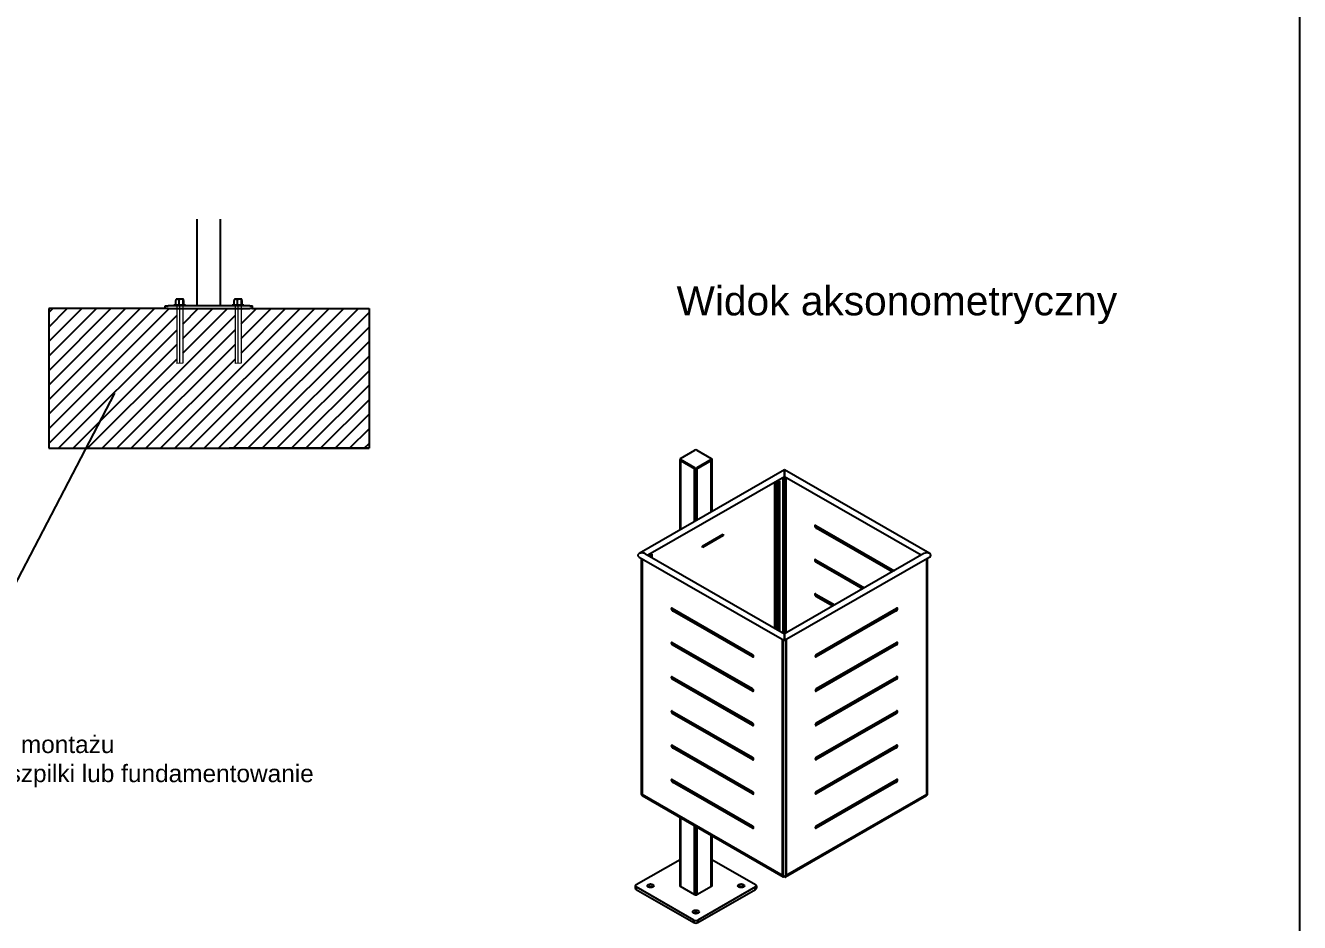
# Model space of a CAD drawing. Header units: millimetres. Extents: x 22206 to 32563, y 11815 to 17262.
# Drawn here: x 30375 to 32563, y 12676 to 14217 of the extents above; entities that cross this region are included whole.
import ezdxf
from ezdxf import colors
from ezdxf.entities.mleader import LeaderData, LeaderLine
from ezdxf.math import Vec2, Vec3

# ---------------------------------------------------------------- set-up
doc = ezdxf.new("R2010")
doc.units = ezdxf.units.MM
doc.header["$LTSCALE"] = 3
for name, color, linetype, lineweight in [('Krawędzie widoczneARTUR', 7, 'Continuous', 50), ('stal', 7, 'Continuous', 20), ('Widoczne krawędzie styczneARTUR', 7, 'Continuous', 35)]:
    doc.layers.add(name, color=color, linetype=linetype, lineweight=lineweight)
doc.styles.get("Standard").update_dxf_attribs({"font": 'arial.ttf'})

msp = doc.modelspace()

# ---------------------------------------------------------------- hatches: boundary and pattern name
h = msp.add_hatch()
h.set_pattern_fill('JIS_WOOD', color=0, scale=25)
h.set_pattern_definition([(45, (30355.507, 13015.155), (-12.5, 12.5), [])])
h.paths.add_polyline_path([(30634.4, 13731), (30619.7, 13731), (30614.7, 13731), (30414.7, 13731), (30414.7, 13491), (30964.7, 13491), (30964.7, 13731), (30764.7, 13731), (30759.7, 13731), (30744.9, 13731), (30744.9, 13637), (30734.6, 13636.9), (30734.6, 13731), (30644.7, 13731), (30644.7, 13637), (30634.4, 13636.9)])

# ---------------------------------------------------------------- linework, layer by layer
for p, q in [((30614.7, 13731), (30414.7, 13731)), ((30414.7, 13731), (30414.7, 13491)), ((30764.7, 13731), (30964.7, 13731)), ((30964.7, 13731), (30964.7, 13491)), ((30414.7, 13491), (30964.7, 13491)), ((30964.7, 13491), (30724.7, 13491))]:
    msp.add_line(p, q)
msp.add_lwpolyline([(28548.9, 17262), (32563, 17262), (32563, 11814.5), (28548.9, 11814.5)], close=True)
at = {"layer": 'Krawędzie widoczneARTUR', "lineweight": 25}
for p, q in [((30669.7, 13736), (30669.7, 13884.5)), ((30709.7, 13736), (30709.7, 13884.5)), ((30632.6, 13737.7), (30632.6, 13744.7)), ((30633.9, 13747.2), (30633.4, 13747.2)), ((30645.9, 13747.2), (30633.9, 13747.2)), ((30638.5, 13737.7), (30638.5, 13744.7)), ((30645.5, 13737.7), (30645.5, 13744.7)), ((30646.6, 13737.7), (30646.6, 13744.7)), ((30732.8, 13737.7), (30732.8, 13744.7)), ((30734.1, 13747.2), (30733.5, 13747.2)), ((30746, 13747.2), (30734.1, 13747.2)), ((30738.7, 13737.7), (30738.7, 13744.7)), ((30745.7, 13737.7), (30745.7, 13744.7)), ((30746.8, 13737.7), (30746.8, 13744.7)), ((30614.7, 13736), (30619.7, 13736)), ((30614.7, 13731), (30614.7, 13736)), ((30619.7, 13731), (30614.7, 13731)), ((30759.7, 13736), (30619.7, 13736)), ((30619.7, 13731), (30759.7, 13731)), ((30649.7, 13737), (30629.6, 13737)), ((30629.6, 13737), (30629.6, 13736)), ((30649.7, 13737), (30649.7, 13736)), ((30749.9, 13737), (30729.7, 13737)), ((30729.7, 13737), (30729.7, 13736)), ((30749.9, 13737), (30749.9, 13736)), ((30759.7, 13736), (30764.7, 13736)), ((30764.7, 13731), (30759.7, 13731)), ((30764.7, 13731), (30764.7, 13736)), ((31499.6, 13473.7), (31524.4, 13487.9)), ((31527.9, 13487.9), (31552.6, 13473.7)), ((31498.9, 13472.7), (31498.9, 13471)), ((31498.9, 13471), (31498.9, 13350.5)), ((31524.4, 13457.4), (31499.6, 13471.7)), ((31524.4, 13455.8), (31499.6, 13470)), ((31499.6, 13470), (31524.4, 13455.8)), ((31552.6, 13471.7), (31527.9, 13457.4)), ((31552.6, 13470), (31527.9, 13455.8)), ((31527.9, 13455.8), (31552.6, 13470)), ((31553.4, 13472.7), (31553.4, 13471)), ((31553.4, 13471), (31553.4, 13381.9)), ((31678.1, 13453.8), (31428.5, 13310)), ((31678.1, 13442.2), (31443.5, 13307.1)), ((31678.1, 13442.2), (31678.1, 13453.8)), ((31927.8, 13310), (31678.1, 13453.8)), ((31678.1, 13453.8), (31678.1, 13442.2)), ((31912.8, 13307.1), (31678.1, 13442.2)), ((31668.2, 13434.5), (31666.5, 13435.5)), ((31667.2, 13435.9), (31669, 13434.9)), ((31669, 13434.9), (31667.2, 13435.9)), ((31669.7, 13435.3), (31667.9, 13436.3)), ((31668.2, 13434.5), (31669, 13434.9)), ((31668.2, 13177.7), (31668.2, 13434.5)), ((31669.7, 13435.3), (31669, 13434.9)), ((31669, 13434.9), (31669, 13177.3)), ((31669, 13177.3), (31669, 13434.9)), ((31669.7, 13435.3), (31669.7, 13176.9)), ((31732.2, 13358.3), (31867, 13280.7)), ((31863.4, 13278.7), (31732.2, 13354.2)), ((31732.9, 13354.6), (31864.1, 13279.1)), ((31537.3, 13323.1), (31573, 13343.6)), ((31573, 13341), (31537.3, 13320.4)), ((31537.4, 13323.1), (31572.8, 13343.4)), ((31572.8, 13341), (31537.4, 13320.6)), ((31572.8, 13343.4), (31572.7, 13343.5)), ((31572.8, 13343.4), (31572.8, 13341)), ((31573, 13341), (31572.8, 13341.1)), ((31573, 13343.6), (31573, 13341)), ((31438.5, 13310), (31678.1, 13172)), ((31449, 13308.3), (31447.3, 13309.3)), ((31449.8, 13308.7), (31448, 13309.7)), ((31448, 13309.7), (31449.8, 13308.7)), ((31450.5, 13309.1), (31448.7, 13310.1)), ((31449, 13308.3), (31449.8, 13308.7)), ((31449, 13303.9), (31449, 13308.3)), ((31450.5, 13309.1), (31449.8, 13308.7)), ((31449.8, 13303.5), (31449.8, 13308.7)), ((31449.8, 13308.7), (31449.8, 13303.5)), ((31450.5, 13309.1), (31450.5, 13303.1)), ((31537.3, 13320.4), (31537.3, 13323.1)), ((31537.4, 13320.6), (31537.3, 13320.7)), ((31537.4, 13323.1), (31537.4, 13323.1)), ((31537.4, 13323.1), (31537.4, 13320.6)), ((31917.8, 13310), (31678.1, 13172)), ((31428.5, 13304.2), (31678.1, 13160.5)), ((31432.1, 13302.2), (31432.1, 12897.4)), ((31927.8, 13304.2), (31678.1, 13160.5)), ((31732.2, 13299.5), (31815.9, 13251.3)), ((31812.3, 13249.3), (31732.2, 13295.4)), ((31732.9, 13295.8), (31813, 13249.7)), ((31924.2, 12897.4), (31924.2, 13302.2)), ((31732.2, 13240.6), (31764.8, 13221.9)), ((31761.2, 13219.8), (31732.2, 13236.5)), ((31732.9, 13236.9), (31761.9, 13220.2)), ((31485.5, 13216.2), (31623.3, 13136.8)), ((31623.3, 13132.7), (31485.5, 13212.1)), ((31486.2, 13212.5), (31624.1, 13133.1)), ((31732.2, 13133.1), (31870.1, 13212.5)), ((31732.9, 13136.8), (31870.8, 13216.2)), ((31870.8, 13212.1), (31732.9, 13132.7)), ((31822, 13184.8), (31819.2, 13186.5)), ((31819.9, 13186.9), (31822.7, 13185.2)), ((31822.7, 13188.5), (31825.6, 13186.9)), ((31485.5, 13157.4), (31623.3, 13078)), ((31623.3, 13073.9), (31485.5, 13153.3)), ((31486.2, 13153.7), (31624.1, 13074.3)), ((31678.1, 13160.5), (31678.1, 13172)), ((31678.1, 13172), (31678.1, 13160.5)), ((31732.2, 13074.3), (31870.1, 13153.7)), ((31732.9, 13078), (31870.8, 13157.4)), ((31870.8, 13153.3), (31732.9, 13073.9)), ((31770.9, 13155.4), (31768.1, 13157)), ((31768.8, 13157.4), (31771.6, 13155.8)), ((31771.6, 13159.1), (31774.4, 13157.4)), ((31822, 13126), (31819.2, 13127.6)), ((31819.9, 13128), (31822.7, 13126.4)), ((31822.7, 13129.6), (31825.6, 13128)), ((31485.5, 13098.5), (31623.3, 13019.1)), ((31623.3, 13015), (31485.5, 13094.4)), ((31486.2, 13094.8), (31624.1, 13015.4)), ((31732.2, 13015.4), (31870.1, 13094.8)), ((31732.9, 13019.1), (31870.8, 13098.5)), ((31870.8, 13094.4), (31732.9, 13015)), ((31770.9, 13096.5), (31768.1, 13098.2)), ((31768.8, 13098.6), (31771.6, 13096.9)), ((31771.6, 13100.2), (31774.4, 13098.6)), ((31822, 13067.1), (31819.2, 13068.7)), ((31819.9, 13069.1), (31822.7, 13067.5)), ((31822.7, 13070.8), (31825.6, 13069.1)), ((31485.5, 13039.6), (31623.3, 12960.2)), ((31623.3, 12956.1), (31485.5, 13035.5)), ((31486.2, 13035.9), (31624.1, 12956.5)), ((31732.2, 12956.5), (31870.1, 13035.9)), ((31732.9, 12960.2), (31870.8, 13039.6)), ((31870.8, 13035.5), (31732.9, 12956.1)), ((31770.9, 13037.7), (31768.1, 13039.3)), ((31768.8, 13039.7), (31771.6, 13038.1)), ((31771.6, 13041.3), (31774.4, 13039.7)), ((31544.1, 13002.6), (31546.9, 13004.2)), ((31544.2, 13002.6), (31547, 13004.2)), ((31549.1, 13003), (31546.3, 13001.3)), ((31549.2, 13002.9), (31546.4, 13001.3)), ((31822, 13008.2), (31819.2, 13009.9)), ((31819.9, 13010.3), (31822.7, 13008.6)), ((31822.7, 13011.9), (31825.6, 13010.3)), ((31485.5, 12980.8), (31623.3, 12901.4)), ((31584.7, 12982.5), (31581.8, 12980.9)), ((31732.9, 12901.4), (31870.8, 12980.8)), ((31774.4, 12980.9), (31771.6, 12982.5)), ((31623.3, 12897.3), (31485.5, 12976.7)), ((31486.2, 12977.1), (31624.1, 12897.7)), ((31732.2, 12897.7), (31870.1, 12977.1)), ((31870.8, 12976.7), (31732.9, 12897.3)), ((31533.6, 12953.1), (31530.7, 12951.4)), ((31825.6, 12951.4), (31822.7, 12953.1)), ((31485.5, 12921.9), (31623.3, 12842.5)), ((31623.3, 12838.4), (31485.5, 12917.8)), ((31486.2, 12918.2), (31624.1, 12838.8)), ((31732.2, 12838.8), (31870.1, 12918.2)), ((31732.9, 12842.5), (31870.8, 12921.9)), ((31870.8, 12917.8), (31732.9, 12838.4)), ((31433.8, 12894.4), (31676.3, 12754.8)), ((31680, 12754.8), (31922.4, 12894.4)), ((31498.9, 12856.9), (31498.9, 12738.9)), ((31553.4, 12825.6), (31553.4, 12738.9)), ((31423.6, 12741.4), (31498.9, 12784.7)), ((31553.4, 12784.7), (31628.6, 12741.4)), ((31422.1, 12739.3), (31422.1, 12735.2)), ((31522.6, 12680.3), (31423.6, 12737.3)), ((31524.4, 12724), (31499.5, 12738.3)), ((31552.8, 12738.3), (31527.9, 12724)), ((31628.6, 12737.3), (31529.7, 12680.3)), ((31630.1, 12739.3), (31630.1, 12735.2)), ((31677.9, 12755.7), (31677.9, 12755)), ((31678.4, 12755.7), (31678.4, 12755)), ((31423.6, 12733.2), (31522.6, 12676.2)), ((31529.7, 12676.2), (31628.6, 12733.2))]:
    msp.add_line(p, q, dxfattribs=at)
at = {"layer": 'Krawędzie widoczneARTUR', "lineweight": 15, "flags": 128}
for points in [[(30632.6, 13744.7), (30632.6, 13744.8), (30632.7, 13745), (30632.7, 13745.1), (30632.7, 13745.3), (30632.7, 13745.4), (30632.7, 13745.5), (30632.7, 13745.7), (30632.7, 13745.8), (30632.7, 13745.9), (30632.8, 13746), (30632.8, 13746.1), (30632.8, 13746.2), (30632.8, 13746.3), (30632.8, 13746.4), (30632.8, 13746.5), (30632.9, 13746.5), (30632.9, 13746.6), (30632.9, 13746.7), (30632.9, 13746.7), (30633, 13746.8), (30633, 13746.8), (30633, 13746.8), (30633, 13746.9), (30633, 13746.9)], [(30632.9, 13745.3), (30632.8, 13745.3), (30632.8, 13745.3), (30632.8, 13745.2), (30632.8, 13745.2), (30632.8, 13745.2), (30632.8, 13745.2), (30632.8, 13745.1), (30632.8, 13745.1), (30632.8, 13745.1), (30632.8, 13745.1), (30632.7, 13745), (30632.7, 13745), (30632.7, 13745), (30632.7, 13745), (30632.7, 13744.9), (30632.7, 13744.9), (30632.7, 13744.9), (30632.7, 13744.8), (30632.7, 13744.8), (30632.7, 13744.8), (30632.7, 13744.8), (30632.7, 13744.7), (30632.6, 13744.7), (30632.6, 13744.7)], [(30632.9, 13745.3), (30633, 13745.6), (30633.2, 13745.8), (30633.3, 13746.1), (30633.5, 13746.3), (30633.8, 13746.4), (30634, 13746.6), (30634.2, 13746.7), (30634.5, 13746.8), (30634.7, 13746.9), (30635, 13746.9), (30635.2, 13747), (30635.5, 13747), (30635.8, 13747), (30636, 13746.9), (30636.3, 13746.9), (30636.5, 13746.9), (30636.8, 13746.8), (30637, 13746.7), (30637.3, 13746.5), (30637.6, 13746.3), (30637.9, 13746), (30638.2, 13745.6), (30638.4, 13745.2), (30638.5, 13744.7)], [(30633, 13746.9), (30633.2, 13747.1), (30633.4, 13747.2)], [(30645.5, 13744.7), (30645.4, 13745), (30645.2, 13745.4), (30645, 13745.7), (30644.8, 13746), (30644.5, 13746.2), (30644.2, 13746.5), (30643.9, 13746.6), (30643.5, 13746.8), (30643.2, 13746.8), (30642.8, 13746.9), (30642.4, 13747), (30642.1, 13747), (30641.7, 13747), (30641.3, 13746.9), (30641, 13746.9), (30640.6, 13746.8), (30640.2, 13746.6), (30639.9, 13746.5), (30639.6, 13746.3), (30639.3, 13746), (30639.1, 13745.7), (30638.8, 13745.4), (30638.7, 13745.1), (30638.5, 13744.7)], [(30646.6, 13744.7), (30646.6, 13745.1), (30646.6, 13745.4), (30646.6, 13745.7), (30646.5, 13746), (30646.5, 13746.3), (30646.4, 13746.5), (30646.4, 13746.6), (30646.3, 13746.8), (30646.3, 13746.9), (30646.2, 13746.9), (30646.2, 13747), (30646.1, 13747), (30646, 13747), (30646, 13746.9), (30645.9, 13746.9), (30645.9, 13746.8), (30645.8, 13746.6), (30645.8, 13746.5), (30645.7, 13746.3), (30645.7, 13746), (30645.6, 13745.7), (30645.6, 13745.4), (30645.6, 13745), (30645.5, 13744.7)], [(30645.9, 13747.2), (30646.1, 13747.1), (30646.2, 13746.9)], [(30732.8, 13744.7), (30732.8, 13744.8), (30732.8, 13745), (30732.8, 13745.1), (30732.8, 13745.3), (30732.8, 13745.4), (30732.9, 13745.5), (30732.9, 13745.7), (30732.9, 13745.8), (30732.9, 13745.9), (30732.9, 13746), (30732.9, 13746.1), (30732.9, 13746.2), (30733, 13746.3), (30733, 13746.4), (30733, 13746.5), (30733, 13746.5), (30733, 13746.6), (30733.1, 13746.7), (30733.1, 13746.7), (30733.1, 13746.8), (30733.1, 13746.8), (30733.2, 13746.8), (30733.2, 13746.9), (30733.2, 13746.9)], [(30733, 13745.3), (30733, 13745.3), (30733, 13745.3), (30733, 13745.2), (30733, 13745.2), (30733, 13745.2), (30732.9, 13745.2), (30732.9, 13745.1), (30732.9, 13745.1), (30732.9, 13745.1), (30732.9, 13745.1), (30732.9, 13745), (30732.9, 13745), (30732.9, 13745), (30732.9, 13745), (30732.9, 13744.9), (30732.9, 13744.9), (30732.8, 13744.9), (30732.8, 13744.8), (30732.8, 13744.8), (30732.8, 13744.8), (30732.8, 13744.8), (30732.8, 13744.7), (30732.8, 13744.7), (30732.8, 13744.7)], [(30733, 13745.3), (30733.2, 13745.6), (30733.3, 13745.8), (30733.5, 13746.1), (30733.7, 13746.3), (30733.9, 13746.4), (30734.1, 13746.6), (30734.4, 13746.7), (30734.6, 13746.8), (30734.9, 13746.9), (30735.1, 13746.9), (30735.4, 13747), (30735.6, 13747), (30735.9, 13747), (30736.2, 13746.9), (30736.4, 13746.9), (30736.7, 13746.9), (30736.9, 13746.8), (30737.2, 13746.7), (30737.4, 13746.5), (30737.7, 13746.3), (30738, 13746), (30738.3, 13745.6), (30738.5, 13745.2), (30738.7, 13744.7)], [(30733.2, 13746.9), (30733.4, 13747.1), (30733.5, 13747.2)], [(30745.7, 13744.7), (30745.6, 13745), (30745.4, 13745.4), (30745.2, 13745.7), (30744.9, 13746), (30744.7, 13746.2), (30744.3, 13746.5), (30744, 13746.6), (30743.7, 13746.8), (30743.3, 13746.8), (30743, 13746.9), (30742.6, 13747), (30742.2, 13747), (30741.9, 13747), (30741.5, 13746.9), (30741.1, 13746.9), (30740.8, 13746.8), (30740.4, 13746.6), (30740.1, 13746.5), (30739.8, 13746.3), (30739.5, 13746), (30739.2, 13745.7), (30739, 13745.4), (30738.8, 13745.1), (30738.7, 13744.7)], [(30746.8, 13744.7), (30746.8, 13745.1), (30746.7, 13745.4), (30746.7, 13745.7), (30746.7, 13746), (30746.6, 13746.3), (30746.6, 13746.5), (30746.5, 13746.6), (30746.5, 13746.8), (30746.4, 13746.9), (30746.4, 13746.9), (30746.3, 13747), (30746.2, 13747), (30746.2, 13747), (30746.1, 13746.9), (30746.1, 13746.9), (30746, 13746.8), (30746, 13746.6), (30745.9, 13746.5), (30745.9, 13746.3), (30745.8, 13746), (30745.8, 13745.7), (30745.7, 13745.4), (30745.7, 13745), (30745.7, 13744.7)], [(30746, 13747.2), (30746.2, 13747.1), (30746.4, 13746.9)], [(30632.6, 13737.7), (30632.6, 13737.7), (30632.6, 13737.6), (30632.6, 13737.6), (30632.6, 13737.6), (30632.6, 13737.5), (30632.6, 13737.5), (30632.6, 13737.5), (30632.7, 13737.4), (30632.7, 13737.4), (30632.7, 13737.4), (30632.7, 13737.4), (30632.7, 13737.3), (30632.7, 13737.3), (30632.7, 13737.3), (30632.7, 13737.2), (30632.7, 13737.2), (30632.7, 13737.2), (30632.7, 13737.1), (30632.7, 13737.1), (30632.7, 13737.1), (30632.8, 13737), (30632.8, 13737), (30632.8, 13737), (30632.8, 13737)], [(30638.5, 13737.7), (30638.5, 13737.7), (30638.5, 13737.6), (30638.5, 13737.6), (30638.5, 13737.6), (30638.5, 13737.5), (30638.5, 13737.5), (30638.5, 13737.5), (30638.5, 13737.4), (30638.5, 13737.4), (30638.5, 13737.4), (30638.5, 13737.4), (30638.5, 13737.3), (30638.5, 13737.3), (30638.5, 13737.3), (30638.5, 13737.2), (30638.5, 13737.2), (30638.6, 13737.2), (30638.6, 13737.1), (30638.6, 13737.1), (30638.6, 13737.1), (30638.6, 13737), (30638.6, 13737), (30638.6, 13737), (30638.6, 13737)], [(30645.5, 13737.7), (30645.5, 13737.7), (30645.5, 13737.6), (30645.5, 13737.6), (30645.5, 13737.6), (30645.5, 13737.5), (30645.5, 13737.5), (30645.5, 13737.5), (30645.5, 13737.4), (30645.5, 13737.4), (30645.5, 13737.4), (30645.5, 13737.4), (30645.5, 13737.3), (30645.5, 13737.3), (30645.5, 13737.3), (30645.5, 13737.2), (30645.5, 13737.2), (30645.5, 13737.2), (30645.5, 13737.1), (30645.5, 13737.1), (30645.5, 13737.1), (30645.4, 13737), (30645.4, 13737), (30645.4, 13737), (30645.4, 13737)], [(30646.6, 13737.7), (30646.6, 13737.7), (30646.6, 13737.6), (30646.6, 13737.6), (30646.6, 13737.6), (30646.6, 13737.5), (30646.6, 13737.5), (30646.6, 13737.5), (30646.6, 13737.4), (30646.6, 13737.4), (30646.6, 13737.4), (30646.6, 13737.4), (30646.6, 13737.3), (30646.6, 13737.3), (30646.6, 13737.3), (30646.6, 13737.2), (30646.6, 13737.2), (30646.6, 13737.2), (30646.6, 13737.1), (30646.5, 13737.1), (30646.5, 13737.1), (30646.5, 13737), (30646.5, 13737), (30646.5, 13737), (30646.5, 13737)], [(30732.8, 13737.7), (30732.8, 13737.7), (30732.8, 13737.6), (30732.8, 13737.6), (30732.8, 13737.6), (30732.8, 13737.5), (30732.8, 13737.5), (30732.8, 13737.5), (30732.8, 13737.4), (30732.8, 13737.4), (30732.8, 13737.4), (30732.8, 13737.4), (30732.8, 13737.3), (30732.8, 13737.3), (30732.8, 13737.3), (30732.8, 13737.2), (30732.9, 13737.2), (30732.9, 13737.2), (30732.9, 13737.1), (30732.9, 13737.1), (30732.9, 13737.1), (30732.9, 13737), (30732.9, 13737), (30732.9, 13737), (30732.9, 13737)], [(30738.7, 13737.7), (30738.7, 13737.7), (30738.7, 13737.6), (30738.7, 13737.6), (30738.7, 13737.6), (30738.7, 13737.5), (30738.7, 13737.5), (30738.7, 13737.5), (30738.7, 13737.4), (30738.7, 13737.4), (30738.7, 13737.4), (30738.7, 13737.4), (30738.7, 13737.3), (30738.7, 13737.3), (30738.7, 13737.3), (30738.7, 13737.2), (30738.7, 13737.2), (30738.7, 13737.2), (30738.7, 13737.1), (30738.7, 13737.1), (30738.7, 13737.1), (30738.7, 13737), (30738.7, 13737), (30738.7, 13737), (30738.7, 13737)], [(30745.7, 13737.7), (30745.7, 13737.7), (30745.7, 13737.6), (30745.7, 13737.6), (30745.7, 13737.6), (30745.7, 13737.5), (30745.7, 13737.5), (30745.7, 13737.5), (30745.7, 13737.4), (30745.7, 13737.4), (30745.7, 13737.4), (30745.7, 13737.4), (30745.7, 13737.3), (30745.7, 13737.3), (30745.7, 13737.3), (30745.6, 13737.2), (30745.6, 13737.2), (30745.6, 13737.2), (30745.6, 13737.1), (30745.6, 13737.1), (30745.6, 13737.1), (30745.6, 13737), (30745.6, 13737), (30745.6, 13737), (30745.6, 13737)], [(30746.8, 13737.7), (30746.8, 13737.7), (30746.8, 13737.6), (30746.8, 13737.6), (30746.8, 13737.6), (30746.8, 13737.5), (30746.8, 13737.5), (30746.8, 13737.5), (30746.8, 13737.4), (30746.8, 13737.4), (30746.8, 13737.4), (30746.8, 13737.4), (30746.8, 13737.3), (30746.8, 13737.3), (30746.7, 13737.3), (30746.7, 13737.2), (30746.7, 13737.2), (30746.7, 13737.2), (30746.7, 13737.1), (30746.7, 13737.1), (30746.7, 13737.1), (30746.7, 13737), (30746.7, 13737), (30746.7, 13737), (30746.6, 13737)]]:
    msp.add_lwpolyline(points, dxfattribs=at)
at = {"layer": 'Krawędzie widoczneARTUR', "lineweight": 25}
for centre, major_axis, ratio, start_param, end_param in [((31526.1, 13486.9), (2.5, 0), 0.575862, 0.785398, 2.356194), ((31501.4, 13472.7), (-2.5, 0), 0.575862, 5.497787, 7.068583), ((31501.4, 13471), (-2.5, 0), 0.575862, 0, 0.785398), ((31501.4, 13471), (-2.5, 0), 0.575862, 0, 0.785398), ((31550.9, 13472.7), (2.5, 0), 0.575862, 5.497787, 7.068583), ((31550.9, 13471), (2.5, 0), 0.575862, 5.497787, 6.283185), ((31550.9, 13471), (2.5, 0), 0.575862, 5.497787, 6.283185), ((31526.1, 13458.4), (-2.5, 0), 0.575862, 0.785398, 2.356194), ((31526.1, 13456.8), (-2.5, 0), 0.575862, 0.785398, 2.356194), ((31526.1, 13456.8), (2.5, 0), 0.575862, 3.926991, 5.497787), ((31732.2, 13356.3), (-1.25, 2.17), 0.578093, 5.499721, 8.641314), ((31732.9, 13356.7), (-1.25, 2.17), 0.578093, 0.286188, 2.358128), ((31433.5, 13307.1), (7.07, 0), 0.578093, 0.787332, 3.928925), ((31433.5, 13307.1), (7.07, 0), 0.578093, 0.787332, 3.928925), ((31922.8, 13307.1), (-7.07, 0), 0.578093, 2.354261, 5.495853), ((31922.8, 13307.1), (-7.07, 0), 0.578093, 2.354261, 5.495853), ((31732.2, 13297.4), (-1.25, 2.17), 0.578093, 5.499721, 8.641314), ((31732.9, 13297.8), (-1.25, 2.17), 0.578093, 0.286188, 2.358128), ((31732.2, 13238.6), (-1.25, 2.17), 0.578093, 5.499721, 8.641314), ((31732.9, 13239), (-1.25, 2.17), 0.578093, 0.286188, 2.358128), ((31485.5, 13214.2), (-1.25, 2.17), 0.578093, 5.499721, 8.641314), ((31486.2, 13214.6), (-1.25, 2.17), 0.578093, 0.286188, 2.358128), ((31870.1, 13214.6), (1.25, 2.17), 0.578093, 3.925057, 5.996997), ((31870.1, 13218), (1.25, -2.17), 0.578093, 5.58404, 6.680402), ((31870.8, 13214.2), (1.25, 2.17), 0.578093, 3.925057, 7.06665), ((31870.8, 13218.4), (1.25, -2.17), 0.578093, 5.588374, 5.996997), ((31485.5, 13155.3), (-1.25, 2.17), 0.578093, 5.499721, 8.641314), ((31486.2, 13155.7), (-1.25, 2.17), 0.578093, 0.286188, 2.358128), ((31870.1, 13155.7), (1.25, 2.17), 0.578093, 3.925057, 5.996997), ((31870.1, 13159.2), (1.25, -2.17), 0.578093, 5.58404, 6.680402), ((31870.8, 13155.3), (1.25, 2.17), 0.578093, 3.925057, 7.06665), ((31870.8, 13159.6), (1.25, -2.17), 0.578093, 5.588374, 5.996997), ((31623.3, 13134.8), (1.25, -2.17), 0.578093, 5.499721, 8.641314), ((31624.1, 13135.2), (1.25, -2.17), 0.578093, 5.499721, 5.996997), ((31732.9, 13134.8), (-1.25, -2.17), 0.578093, 3.925057, 7.06665), ((31732.2, 13135.2), (-1.25, -2.17), 0.578093, 0.286188, 0.783464), ((31485.5, 13096.4), (-1.25, 2.17), 0.578093, 5.499721, 8.641314), ((31486.2, 13096.9), (-1.25, 2.17), 0.578093, 0.286188, 2.358128), ((31870.1, 13096.9), (1.25, 2.17), 0.578093, 3.925057, 5.996997), ((31870.1, 13100.3), (1.25, -2.17), 0.578093, 5.58404, 6.680402), ((31870.8, 13096.4), (1.25, 2.17), 0.578093, 3.925057, 7.06665), ((31870.8, 13100.7), (1.25, -2.17), 0.578093, 5.588374, 5.996997), ((31623.3, 13075.9), (1.25, -2.17), 0.578093, 5.499721, 8.641314), ((31624.1, 13076.3), (1.25, -2.17), 0.578093, 5.499721, 5.996997), ((31732.9, 13075.9), (-1.25, -2.17), 0.578093, 3.925057, 7.06665), ((31732.2, 13076.3), (-1.25, -2.17), 0.578093, 0.286188, 0.783464), ((31485.5, 13037.6), (-1.25, 2.17), 0.578093, 5.499721, 8.641314), ((31486.2, 13038), (-1.25, 2.17), 0.578093, 0.286188, 2.358128), ((31870.1, 13038), (1.25, 2.17), 0.578093, 3.925057, 5.996997), ((31870.1, 13041.4), (1.25, -2.17), 0.578093, 5.58404, 6.680402), ((31870.8, 13037.6), (1.25, 2.17), 0.578093, 3.925057, 7.06665), ((31870.8, 13041.8), (1.25, -2.17), 0.578093, 5.588374, 5.996997), ((31623.3, 13017), (1.25, -2.17), 0.578093, 5.499721, 8.641314), ((31624.1, 13017.5), (1.25, -2.17), 0.578093, 5.499721, 5.996997), ((31732.9, 13017), (-1.25, -2.17), 0.578093, 3.925057, 7.06665), ((31732.2, 13017.5), (-1.25, -2.17), 0.578093, 0.286188, 0.783464), ((31485.5, 12978.7), (-1.25, 2.17), 0.578093, 5.499721, 8.641314), ((31486.2, 12979.1), (-1.25, 2.17), 0.578093, 0.286188, 2.358128), ((31870.1, 12979.1), (1.25, 2.17), 0.578093, 3.925057, 5.996997), ((31870.1, 12982.6), (1.25, -2.17), 0.578093, 5.58404, 6.680402), ((31870.8, 12978.7), (1.25, 2.17), 0.578093, 3.925057, 7.06665), ((31870.8, 12983), (1.25, -2.17), 0.578093, 5.588374, 5.996997), ((31623.3, 12958.2), (1.25, -2.17), 0.578093, 5.499721, 8.641314), ((31624.1, 12958.6), (1.25, -2.17), 0.578093, 5.499721, 5.996997), ((31732.9, 12958.2), (-1.25, -2.17), 0.578093, 3.925057, 7.06665), ((31732.2, 12958.6), (-1.25, -2.17), 0.578093, 0.286188, 0.783464), ((31485.5, 12919.9), (-1.25, 2.17), 0.578093, 5.499721, 8.641314), ((31486.2, 12920.3), (-1.25, 2.17), 0.578093, 0.286188, 2.358128), ((31870.1, 12920.3), (1.25, 2.17), 0.578093, 3.925057, 5.996997), ((31870.8, 12919.9), (1.25, 2.17), 0.578093, 3.925057, 7.06665), ((31435.5, 12897.4), (-3.41, 0), 0.575862, 0, 0.785398), ((31435.5, 12897.4), (-1.7, -2.96), 0.578093, 5.495853, 6.281763), ((31435.5, 12897.4), (-1.7, -2.96), 0.578093, 6.281763, 6.283185), ((31623.3, 12899.3), (1.25, -2.17), 0.578093, 5.499721, 8.641314), ((31624.1, 12899.7), (1.25, -2.17), 0.578093, 5.499721, 5.996997), ((31732.9, 12899.3), (-1.25, -2.17), 0.578093, 3.925057, 7.06665), ((31732.2, 12899.7), (-1.25, -2.17), 0.578093, 0.286188, 0.783464), ((31920.8, 12897.4), (3.41, 0), 0.575862, 5.497787, 6.283185), ((31623.3, 12840.5), (1.25, -2.17), 0.578093, 5.499721, 8.641314), ((31624.1, 12840.9), (1.25, -2.17), 0.578093, 5.499721, 5.996997), ((31732.9, 12840.5), (-1.25, -2.17), 0.578093, 3.925057, 7.06665), ((31732.2, 12840.9), (-1.25, -2.17), 0.578093, 0.286188, 0.783464), ((31427.1, 12739.3), (-5, 0), 0.575862, 5.497787, 7.068583), ((31448.3, 12735.2), (-5.5, 0), 0.575862, 3.843029, 5.581749), ((31501.2, 12739.3), (-2.5, 0), 0.575862, 5.945221, 7.068584), ((31551, 12739.3), (2.5, 0), 0.575862, 5.497787, 6.62115), ((31603.9, 12735.2), (-5.5, 0), 0.575862, 3.843029, 5.581749), ((31625.1, 12739.3), (5, 0), 0.575862, 5.497787, 7.068583), ((31678.1, 12757.6), (3.41, 0), 0.575862, 3.926991, 5.497787), ((31427.1, 12735.2), (-5, 0), 0.575862, 0, 0.785398), ((31526.1, 12725), (-2.5, 0), 0.575862, 0.785398, 2.356194), ((31625.1, 12735.2), (5, 0), 0.575862, 5.497787, 6.283185), ((31526.1, 12690.5), (-5.5, 0), 0.575862, 3.843029, 5.581749), ((31526.1, 12682.3), (-5, 0), 0.575862, 0.785398, 2.356194), ((31526.1, 12678.2), (5, 0), 0.575862, 3.926991, 5.497787)]:
    msp.add_ellipse(centre, major_axis=major_axis, ratio=ratio, start_param=start_param, end_param=end_param, dxfattribs=at)
for centre in [(31448.3, 12739.3), (31603.9, 12739.3), (31526.1, 12694.5)]:
    msp.add_ellipse(centre, major_axis=(5.5, 0), ratio=0.575862, dxfattribs=at)
for points in [[(31923.2, 12896), (31923.2, 12895.2), (31922.9, 12894.6), (31922.4, 12894.4)], [(31922.4, 12894.4), (31922.4, 12894.4), (31922.4, 12894.4), (31922.4, 12894.4)], [(31678.4, 12755), (31679, 12754.6), (31679.6, 12754.5), (31680, 12754.8)], [(31680, 12754.8), (31680.4, 12755), (31680.6, 12755.5), (31680.6, 12756.3)]]:
    msp.add_open_spline(points, degree=3, dxfattribs=at)
for points, knots in [([(31675.7, 12756.3), (31675.7, 12755.3), (31676.1, 12754.7), (31676.7, 12754.6), (31677.1, 12754.6), (31677.5, 12754.7), (31677.9, 12755)], [0, 0, 0, 0, 1.030416, 1.030416, 1.030416, 1.570796, 1.570796, 1.570796, 1.570796]), ([(31676.6, 12755.9), (31676.7, 12755.7), (31676.9, 12755.5), (31677.2, 12755.5), (31677.4, 12755.6), (31677.5, 12755.6), (31677.7, 12755.7)], [0.4814721, 0.4814721, 0.4814721, 0.4814721, 1.1238202, 1.1238202, 1.1238202, 1.4433049, 1.4433049, 1.4433049, 1.4433049]), ([(31679.7, 12755.9), (31679.6, 12755.7), (31679.4, 12755.5), (31679.1, 12755.5), (31678.9, 12755.6), (31678.8, 12755.6), (31678.6, 12755.7)], [0.4814721, 0.4814721, 0.4814721, 0.4814721, 1.1238202, 1.1238202, 1.1238202, 1.4433049, 1.4433049, 1.4433049, 1.4433049])]:
    msp.add_open_spline(points, degree=3, knots=knots, dxfattribs=at)
at = {"layer": 'stal', "lineweight": 15}
for p, q in [((30634.4, 13736), (30634.4, 13636.9)), ((30639.4, 13736), (30639.4, 13636.9)), ((30644.7, 13736), (30644.7, 13637)), ((30734.6, 13736), (30734.6, 13636.9)), ((30739.6, 13736), (30739.6, 13636.9)), ((30744.9, 13736), (30744.9, 13637)), ((30644.7, 13637), (30634.4, 13636.9)), ((30744.9, 13637), (30734.6, 13636.9))]:
    msp.add_line(p, q, dxfattribs=at)
at = {"layer": 'Widoczne krawędzie styczneARTUR'}
for p, q in [((31499.6, 13470), (31499.6, 13471.7)), ((31499.6, 13351), (31499.6, 13470)), ((31552.6, 13471.7), (31552.6, 13470)), ((31552.6, 13470), (31552.6, 13381.5)), ((31524.4, 13455.8), (31524.4, 13457.4)), ((31524.4, 13365.2), (31524.4, 13455.8)), ((31527.9, 13455.8), (31527.9, 13457.4)), ((31527.9, 13367.2), (31527.9, 13455.8)), ((31676.4, 13173), (31676.4, 13441.3)), ((31679.9, 13441.3), (31679.9, 13173)), ((31662.3, 13181.1), (31662.3, 13433.1)), ((31665.7, 13435.1), (31665.7, 13179.2)), ((31732.2, 13354.2), (31732.9, 13354.6)), ((31446.5, 13308.8), (31446.5, 13305.4)), ((31433.1, 13301.6), (31433.1, 12896)), ((31732.2, 13295.4), (31732.9, 13295.8)), ((31923.2, 12896), (31923.2, 13301.6)), ((31732.2, 13236.5), (31732.9, 13236.9)), ((31485.5, 13212.1), (31486.2, 13212.5)), ((31870.1, 13212.5), (31870.8, 13212.1)), ((31485.5, 13153.3), (31486.2, 13153.7)), ((31675.7, 12756.3), (31675.7, 13161.8)), ((31680.6, 13161.8), (31680.6, 12756.3)), ((31870.1, 13153.7), (31870.8, 13153.3)), ((31623.3, 13132.7), (31624.1, 13133.1)), ((31732.2, 13133.1), (31732.9, 13132.7)), ((31485.5, 13094.4), (31486.2, 13094.8)), ((31870.1, 13094.8), (31870.8, 13094.4)), ((31623.3, 13073.9), (31624.1, 13074.3)), ((31732.2, 13074.3), (31732.9, 13073.9)), ((31485.5, 13035.5), (31486.2, 13035.9)), ((31870.1, 13035.9), (31870.8, 13035.5)), ((31623.3, 13015), (31624.1, 13015.4)), ((31732.2, 13015.4), (31732.9, 13015)), ((31579.4, 12982.2), (31582.3, 12983.9)), ((31774, 12983.9), (31776.9, 12982.2)), ((31485.5, 12976.7), (31486.2, 12977.1)), ((31623.3, 12956.1), (31624.1, 12956.5)), ((31732.2, 12956.5), (31732.9, 12956.1)), ((31870.1, 12977.1), (31870.8, 12976.7)), ((31528.3, 12952.8), (31531.2, 12954.4)), ((31825.1, 12954.4), (31828, 12952.8)), ((31485.5, 12917.8), (31486.2, 12918.2)), ((31870.1, 12918.2), (31870.8, 12917.8)), ((31433.1, 12896), (31675.7, 12756.3)), ((31623.3, 12897.3), (31624.1, 12897.7)), ((31680.6, 12756.3), (31923.2, 12896)), ((31732.2, 12897.7), (31732.9, 12897.3)), ((31499.6, 12738.2), (31499.6, 12856.5)), ((31524.4, 12724), (31524.4, 12842.3)), ((31527.9, 12724), (31527.9, 12840.2)), ((31552.6, 12826), (31552.6, 12738.2)), ((31623.3, 12838.4), (31624.1, 12838.8)), ((31732.2, 12838.8), (31732.9, 12838.4)), ((31423.6, 12733.2), (31423.6, 12737.3)), ((31628.6, 12733.2), (31628.6, 12737.3)), ((31522.6, 12676.2), (31522.6, 12680.3)), ((31529.7, 12680.3), (31529.7, 12676.2))]:
    msp.add_line(p, q, dxfattribs=at)
msp.add_open_spline([(31678.6, 12755.7), (31678.6, 12755.7), (31678.6, 12755.7), (31678.7, 12755.6), (31678.8, 12755.5), (31679.1, 12755.3), (31679.3, 12755.2), (31679.6, 12755), (31679.8, 12754.9), (31680, 12754.8)], degree=3, knots=[-0.2147907, -0.2147907, -0.2147907, -0.2147907, -0.2071992, -0.2071992, -0.1687068, -0.1687068, -0.0743345, -0.0743345, 0, 0, 0, 0], dxfattribs=at)

# ---------------------------------------------------------------- texts
at = {"insert": (31492.9, 13769.4), "char_height": 50, "attachment_point": 1}
msp.add_mtext_dynamic_manual_height_columns('Widok aksonometryczny', width=834.614, gutter_width=1, heights=[0], dxfattribs=at)

# ---------------------------------------------------------------- leaders
ml = msp.add_multileader_mtext('Standard')
ml.set_content('Sposób montażu\\Pwkręty/szpilki lub fundamentowanie', color=256)
ml.set_leader_properties()
ml.build(insert=Vec2(0, 0))
ml.multileader.update_dxf_attribs({"text_right_attachment_type": 6, "dogleg_length": 0.36, "arrow_head_size": 0.18})
ctx = ml.context
ctx.base_point, ctx.char_height, ctx.arrow_head_size, ctx.landing_gap_size, ctx.plane_origin = Vec3(30212.8, 12978), 30, 0.18, 0.09, Vec3(30180.9, 14185.9)
ctx.right_attachment = 6
notes = []
notes.append((ctx, [(0, (1, 1, 0), (30209.7, 12978), (1, 0), 3.15, [(0, [(30527.5, 13585.6)], 0, [])])]))
ctx.mtext.insert, ctx.mtext.width, ctx.mtext.flow_direction = Vec3(30212.9, 12997.4), 787.851, 5
for ctx, leaders in notes:
    for number, flags, end, landing, length, lines in leaders:
        leader = LeaderData()
        leader.index, (leader.has_last_leader_line, leader.has_dogleg_vector, leader.attachment_direction) = number, flags
        leader.last_leader_point, leader.dogleg_vector, leader.dogleg_length = Vec3(end), Vec3(landing), length
        for number, points, colour, breaks in lines:
            line = LeaderLine()
            line.index, line.vertices, line.color, line.breaks = number, Vec3.list(points), colors.encode_raw_color(colour), breaks
            leader.lines.append(line)
        ctx.leaders.append(leader)

doc.saveas('drawing.dxf')
